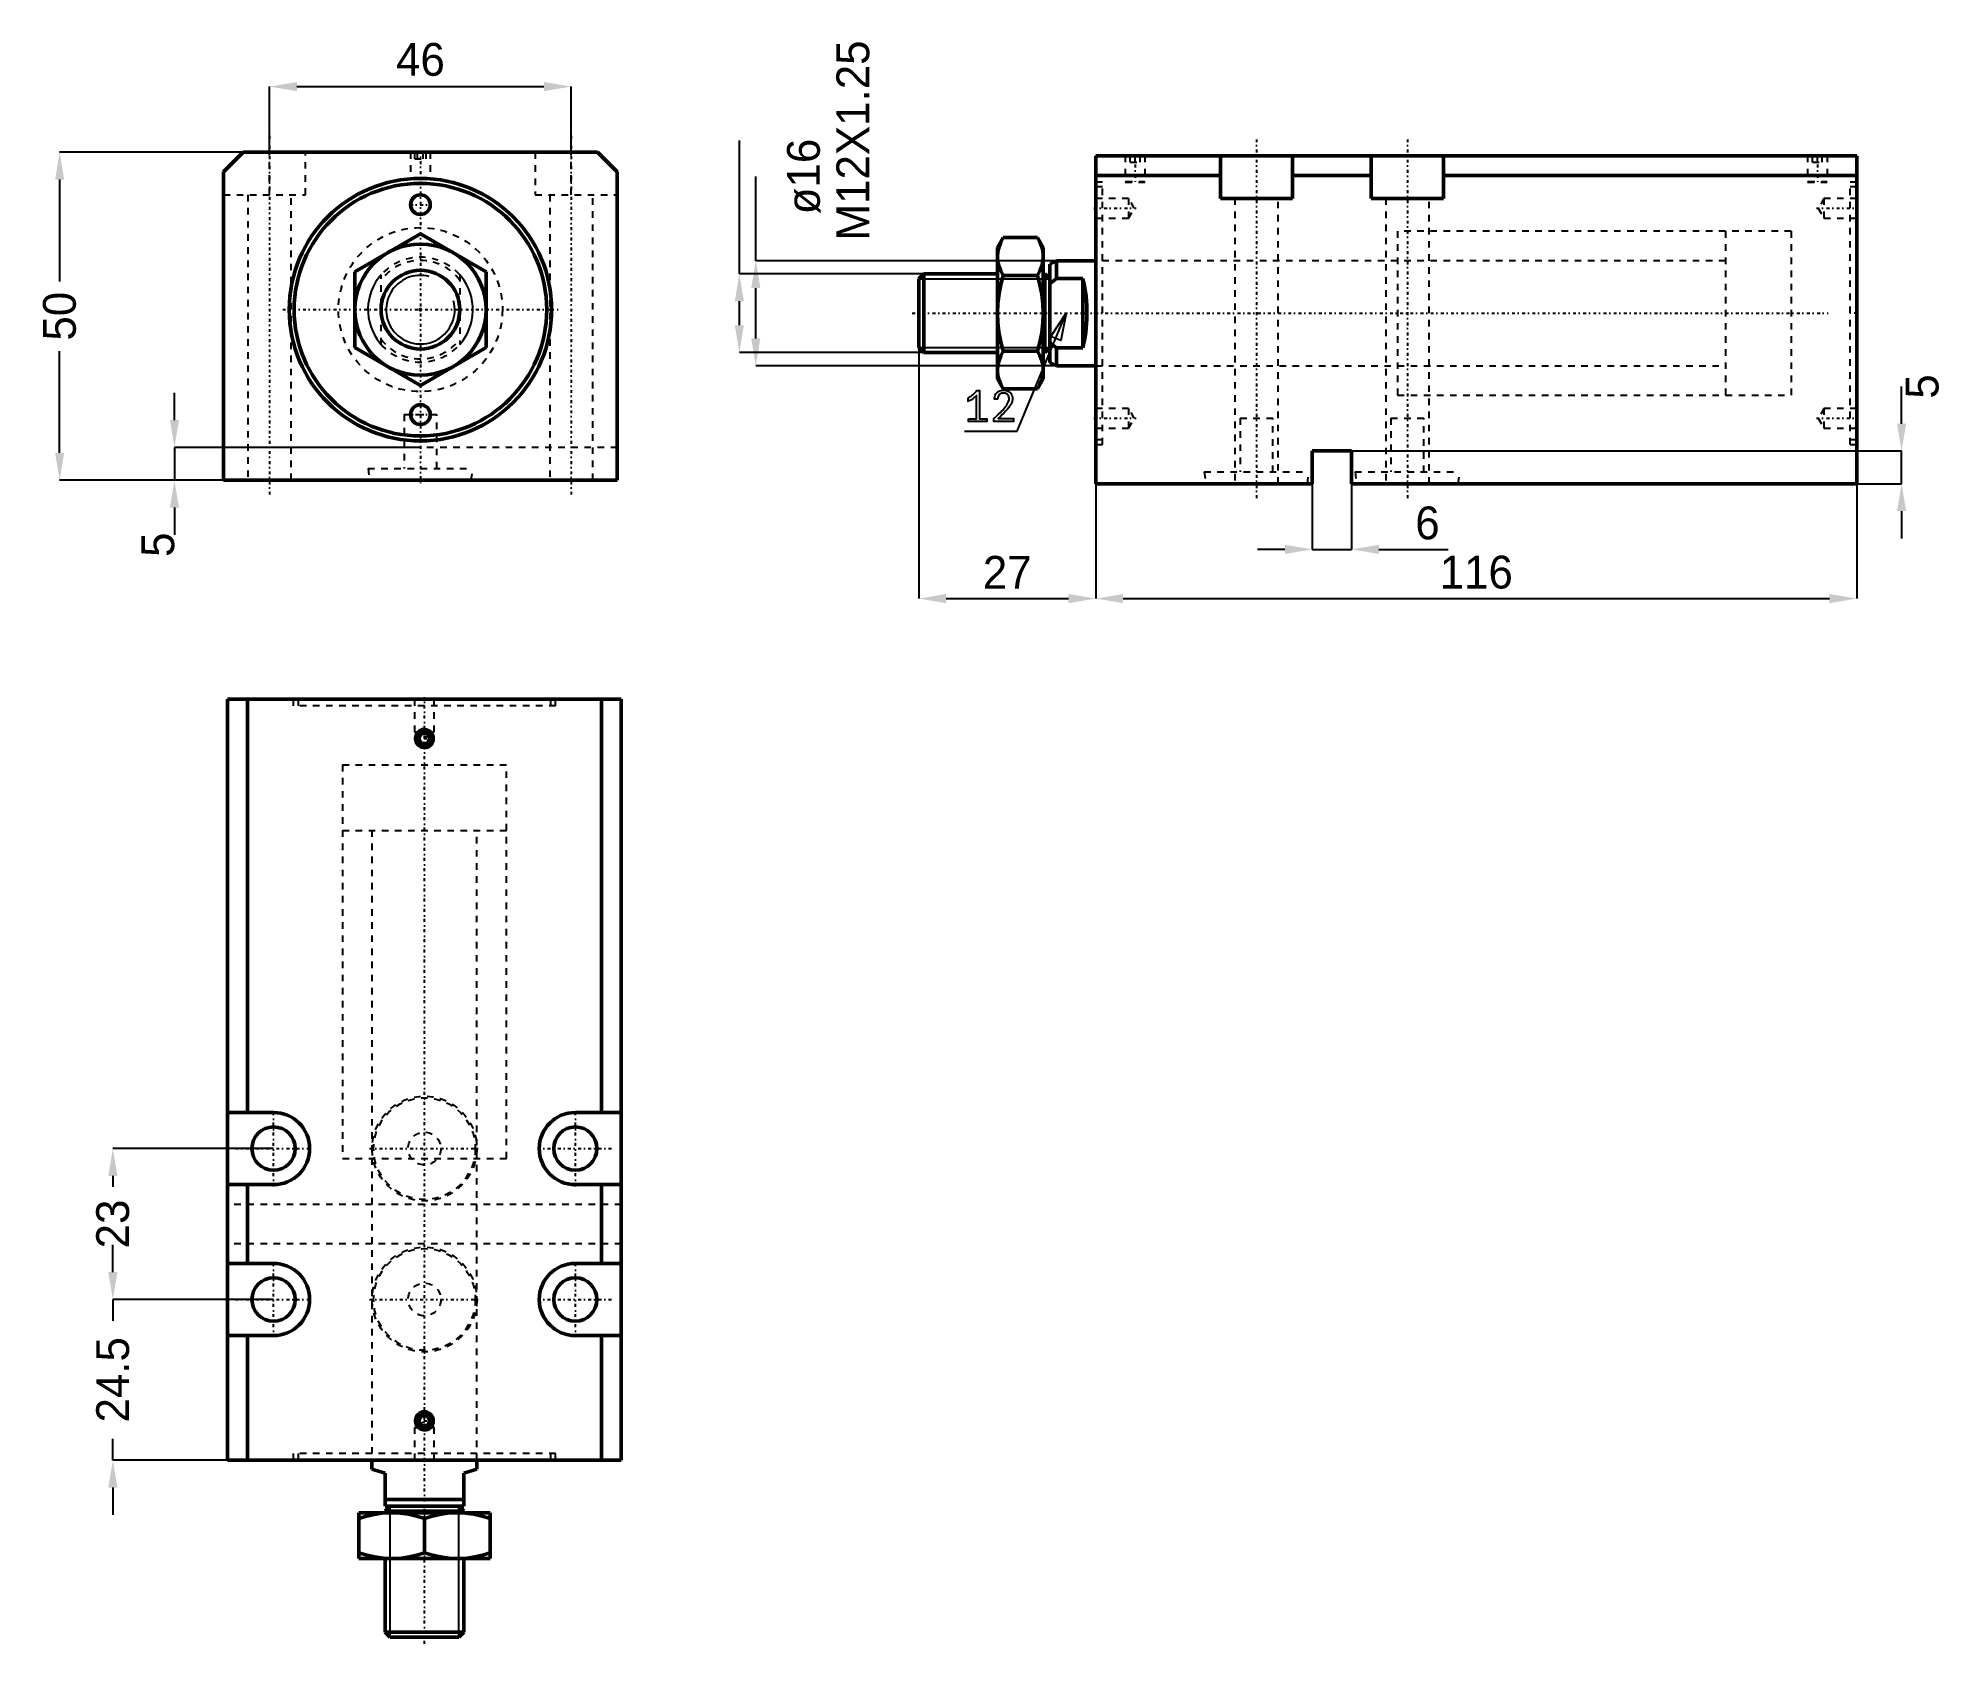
# Model space of a CAD drawing. Header units: millimetres. Extents: x -58 to 232, y -203 to 41.
import ezdxf

# ---------------------------------------------------------------- set-up
doc = ezdxf.new("R2010")
doc.units = ezdxf.units.MM
doc.linetypes.add('Center', pattern=[1.5, 0.45, -0.5, 0.05, -0.5])
doc.linetypes.add('Dashed', pattern=[2, 1, -1])
for name, color, linetype, lineweight in [('2d ConnectionPoints', 7, 'Continuous', 50), ('AM_0', 7, 'Continuous', 50), ('AM_5', 3, 'Continuous', 25), ('AM_7', 7, 'Center', 25), ('AM_9', 6, 'Dashed', 25)]:
    doc.layers.add(name, color=color, linetype=linetype, lineweight=lineweight)
doc.dimstyles.new('ISO-25', dxfattribs={"dimtxt": 2.5, "dimasz": 2.5, "dimexe": 1.25, "dimexo": 0.625, "dimtad": 1, "dimtxsty": 'Standard', "dimcen": 2.5, "dimadec": 0, "dimazin": 0, "dimtfac": 1, "dimtmove": 0, "dimatfit": 3, "dimfxl": 0, "dimarcsym": 0})

# ---------------------------------------------------------------- blocks, each defined once
blk = doc.blocks.new('1_JECX_MF_EXLA_25_50_0_rod__0_in_JECX_MF_160_EXLA_25_50_0__0')
at = {"layer": 'AM_0'}
for p, q in [((-10, 5.77), (0, 11.55)), ((0, 11.55), (10, 5.77)), ((-10, -5.77), (-10, 5.77)), ((10, 5.77), (10, -5.77)), ((0, -11.55), (-10, -5.77)), ((10, -5.77), (0, -11.55))]:
    blk.add_line(p, q, dxfattribs=at)
for radius in [10, 6]:
    blk.add_circle((0, 0), radius, dxfattribs=at)
at = {"layer": 'AM_5'}
blk.add_arc((0, 0), 5.23, 75, 15, dxfattribs=at)
at = {"layer": 'AM_9'}
for p, q in [((-6, -5.29), (-6, 5.29)), ((6, 5.29), (6, -5.29))]:
    blk.add_line(p, q, dxfattribs=at)
for points in [[(-6, 5.29), (-6.44, 4.75), (-6.83, 4.17), (-7.17, 3.56), (-7.45, 2.92), (-7.67, 2.26), (-7.84, 1.58), (-7.95, 0.89), (-8, 0.2), (-7.98, -0.5), (-7.91, -1.19), (-7.78, -1.88), (-7.58, -2.55), (-7.33, -3.2), (-7.02, -3.83), (-6.66, -4.43), (-6.25, -4.99), (-6, -5.29)], [(6, -5.29), (6.44, -4.75), (6.83, -4.17), (7.17, -3.56), (7.45, -2.92), (7.67, -2.26), (7.84, -1.58), (7.95, -0.89), (8, -0.2), (7.98, 0.5), (7.91, 1.19), (7.78, 1.88), (7.58, 2.55), (7.33, 3.2), (7.02, 3.83), (6.66, 4.43), (6.25, 4.99), (6, 5.29)]]:
    blk.add_lwpolyline(points, dxfattribs=at)
for radius, start, end in [(8, 41.4096, 138.5904), (7.5, 36.8699, 143.1301), (7.5, 216.8699, 323.1301), (8, 221.4096, 318.5904)]:
    blk.add_arc((0, 0), radius, start, end, dxfattribs=at)
blk = doc.blocks.new('2_JECX_MF_EXLA_25_50_0_body__0_in_JECX_MF_160_EXLA_25_50_0__0')
at = {"layer": 'AM_0'}
for p, q in [((-27, 24), (-30, 21)), ((27, 24), (-27, 24)), ((30, 21), (27, 24)), ((-30, 21), (-30, -26)), ((30, -26), (30, 21)), ((-30, -26), (30, -26))]:
    blk.add_line(p, q, dxfattribs=at)
for centre, radius in [((0, 0), 20), ((0, 0), 19.25), ((0, 16), 1.5), ((0, -16), 1.5)]:
    blk.add_circle(centre, radius, dxfattribs=at)
at = {"layer": 'AM_5', "linetype": 'Dashed'}
for p, q in [((-1.5, 24), (-1.5, 20)), ((1.5, 24), (1.5, 20))]:
    blk.add_line(p, q, dxfattribs=at)
at = {"layer": 'AM_7'}
for p, q in [((-23, 26.5), (-23, -28.5)), ((23, 26.5), (23, -28.5)), ((0, 24.2), (0, -26.5)), ((-1.58, 16), (1.57, 16)), ((-21, 0), (21, 0)), ((-1.58, -16), (1.57, -16))]:
    blk.add_line(p, q, dxfattribs=at)
at = {"layer": 'AM_9'}
for p, q in [((-23, 17.5), (-23, 24)), ((-17.5, 17.5), (-17.5, 24)), ((-1.5, 24), (-1.35, 23.85)), ((-1.2, 24), (-1.35, 23.85)), ((1.35, 23.85), (-1.35, 23.85)), ((-0.87, 23), (-0.87, 24)), ((-0.43, 23), (-0.43, 24)), ((0.43, 23), (0.43, 24)), ((0.87, 23), (0.87, 24)), ((1.35, 23.85), (1.2, 24)), ((1.35, 23.85), (1.5, 24)), ((17.5, 24), (17.5, 17.5)), ((23, 17.5), (23, 24)), ((-0.87, 23), (0.87, 23)), ((-30, 17.5), (-17.5, 17.5)), ((-26.3, 17.5), (-26.3, -26)), ((-19.7, -26), (-19.7, 17.5)), ((-1.4, 20.1), (-1.5, 20)), ((-1.5, 20), (1.5, 20)), ((-1.4, 20.1), (-1.4, 20)), ((-1.4, 20.1), (1.4, 20.1)), ((1.4, 20), (1.4, 20.1)), ((1.5, 20), (1.4, 20.1)), ((17.5, 17.5), (30, 17.5)), ((19.7, 17.5), (19.7, -26)), ((26.3, -26), (26.3, 17.5)), ((-2.5, -16), (2.5, -16)), ((-2.5, -16), (-2.5, -24.2)), ((2.5, -24.2), (2.5, -16)), ((30, -21), (-30, -21)), ((-7.98, -24.2), (7.98, -24.2)), ((-7.98, -24.2), (-7.75, -26)), ((7.75, -26), (7.98, -24.2))]:
    blk.add_line(p, q, dxfattribs=at)
blk.add_circle((0, 0), 12.5, dxfattribs=at)
blk = doc.blocks.new('*D3')
at = {"layer": 'AM_5', "color": 0, "lineweight": -2}
for p, q in [((-23, 24), (-23, 34)), ((-18.83, 34), (18.83, 34)), ((23, 24), (23, 34))]:
    blk.add_line(p, q, dxfattribs=at)
at = {"layer": 'AM_5', "color": 0}
for points in [[(-18.83, 34.69), (-18.83, 33.31), (-23, 34)], [(18.83, 33.31), (18.83, 34.69), (23, 34)]]:
    blk.add_solid(points, dxfattribs=at)
at = {"layer": 'Defpoints', "color": 0}
for p in [(23, 34), (-23, 24), (23, 24)]:
    blk.add_point(p, dxfattribs=at)
at = {"layer": 'AM_5', "color": 0, "insert": (0, 38.11), "char_height": 5, "attachment_point": 5}
blk.add_mtext('46', dxfattribs=at)
blk = doc.blocks.new('*D4')
at = {"layer": 'AM_5', "color": 0, "lineweight": -2}
for p, q in [((-27, 24), (-55, 24)), ((-55, 19.83), (-55, 4.31)), ((-55, -21.83), (-55, -6.31)), ((-30, -26), (-55, -26))]:
    blk.add_line(p, q, dxfattribs=at)
at = {"layer": 'AM_5', "color": 0}
for points in [[(-54.31, 19.83), (-55.69, 19.83), (-55, 24)], [(-55.69, -21.83), (-54.31, -21.83), (-55, -26)]]:
    blk.add_solid(points, dxfattribs=at)
at = {"layer": 'Defpoints', "color": 0}
for p in [(-27, 24), (-55, -26), (-30, -26)]:
    blk.add_point(p, dxfattribs=at)
at = {"layer": 'AM_5', "color": 0, "insert": (-55, -1), "char_height": 5, "attachment_point": 5, "rotation": 90}
blk.add_mtext('50', dxfattribs=at)
blk = doc.blocks.new('*D5')
at = {"layer": 'AM_5', "color": 0, "lineweight": -2}
for p, q in [((-37.5, -16.83), (-37.5, -12.67)), ((0, -21), (-37.5, -21)), ((-37.5, -21), (-37.5, -26)), ((-30, -26), (-37.5, -26)), ((-37.5, -30.17), (-37.5, -34.33))]:
    blk.add_line(p, q, dxfattribs=at)
at = {"layer": 'AM_5', "color": 0}
for points in [[(-38.19, -16.83), (-36.81, -16.83), (-37.5, -21)], [(-36.81, -30.17), (-38.19, -30.17), (-37.5, -26)]]:
    blk.add_solid(points, dxfattribs=at)
at = {"layer": 'Defpoints', "color": 0}
for p in [(0, -21), (-37.5, -26), (-30, -26)]:
    blk.add_point(p, dxfattribs=at)
at = {"layer": 'AM_5', "color": 0, "insert": (-40, -35.83), "char_height": 5, "attachment_point": 5, "rotation": 90}
blk.add_mtext('5', dxfattribs=at)
blk = doc.blocks.new('1_JECX_MF_EXLA_25_50_0_rod__0_in_JECX_MF_160_EXLA_25_50_0__4')
at = {"layer": 'AM_0'}
for p, q in [((-8, 0), (-8, -1.35)), ((8, -1.35), (8, 0)), ((-6, -2), (-8, -1.35)), ((-6, -7), (-6, -2)), ((8, -1.35), (6, -2)), ((6, -2), (6, -7)), ((10, -8), (-10, -8)), ((-10, -15), (-10, -8)), ((-6, -6), (6, -6)), ((-5.23, -7), (-6, -7.77)), ((-6, -7), (6, -7)), ((-6, -7.77), (6, -7.77)), ((-6, -7.77), (-6, -8)), ((6, -7.77), (5.23, -7)), ((6, -8), (6, -7.77)), ((10, -8), (10, -15)), ((0, -14.11), (0, -8.89)), ((10, -15), (-10, -15)), ((-6, -15), (-6, -26.23)), ((6, -26.23), (6, -15)), ((-6, -26.23), (-5.23, -27)), ((-6, -26.23), (6, -26.23)), ((-5.23, -27), (5.23, -27)), ((5.23, -27), (6, -26.23))]:
    blk.add_line(p, q, dxfattribs=at)
for points in [[(-5, -8), (-5.36, -8), (-6.52, -8.09), (-7.68, -8.27), (-8.85, -8.54), (-10, -8.89)], [(0, -8.89), (-1.22, -8.53), (-2.45, -8.25), (-3.72, -8.06), (-5, -8)], [(5, -8), (4.64, -8), (3.48, -8.09), (2.32, -8.27), (1.15, -8.54), (0, -8.89)], [(10, -8.89), (8.78, -8.53), (7.55, -8.25), (6.28, -8.06), (5, -8)], [(-10, -14.11), (-8.78, -14.47), (-7.55, -14.75), (-6.28, -14.94), (-5, -15)], [(-5, -15), (-4.64, -15), (-3.48, -14.91), (-2.32, -14.73), (-1.15, -14.46), (0, -14.11)], [(0, -14.11), (1.22, -14.47), (2.45, -14.75), (3.72, -14.94), (5, -15)], [(5, -15), (5.36, -15), (6.52, -14.91), (7.68, -14.73), (8.85, -14.46), (10, -14.11)]]:
    blk.add_lwpolyline(points, dxfattribs=at)
at = {"layer": 'AM_5'}
for p, q in [((-5.23, -27), (-5.23, -7)), ((5.23, -27), (5.23, -7))]:
    blk.add_line(p, q, dxfattribs=at)
at = {"layer": 'AM_7'}
blk.add_line((0, -28), (0, 116.29), dxfattribs=at)
at = {"layer": 'AM_9'}
for p, q in [((-12.5, 106), (12.5, 106)), ((-12.5, 106), (-12.5, 96)), ((12.5, 96), (12.5, 106)), ((-12.5, 96), (12.5, 96)), ((-8, 96), (-8, 0)), ((8, 0), (8, 96))]:
    blk.add_line(p, q, dxfattribs=at)
blk = doc.blocks.new('2_JECX_MF_EXLA_25_50_0_body__0_in_JECX_MF_160_EXLA_25_50_0__4')
at = {"layer": 'AM_0'}
for p, q in [((30, 116), (-30, 116)), ((-30, 116), (-30, 0)), ((-27, 116), (-27, 53)), ((27, 116), (27, 53)), ((30, 116), (30, 0)), ((-0.43, 110.75), (-0.87, 110)), ((0.43, 110.75), (-0.43, 110.75)), ((0.87, 110), (0.43, 110.75)), ((-0.87, 110), (-0.43, 109.25)), ((-0.43, 109.25), (0.43, 109.25)), ((0.43, 109.25), (0.87, 110)), ((-23, 53), (-30, 53)), ((30, 53), (23, 53)), ((-30, 42), (-23, 42)), ((-27, 42), (-27, 30)), ((23, 42), (30, 42)), ((27, 42), (27, 30)), ((-23, 30), (-30, 30)), ((30, 30), (23, 30)), ((-30, 19), (-23, 19)), ((-27, 19), (-27, 0)), ((23, 19), (30, 19)), ((27, 19), (27, 0)), ((-0.43, 6.75), (-0.87, 6)), ((-0.87, 6), (-0.43, 5.25)), ((0.43, 6.75), (-0.43, 6.75)), ((0.87, 6), (0.43, 6.75)), ((0.43, 5.25), (0.87, 6)), ((-0.43, 5.25), (0.43, 5.25)), ((30, 0), (-30, 0))]:
    blk.add_line(p, q, dxfattribs=at)
for centre, radius in [((0, 110), 1.35), ((0, 110), 1.2), ((-23, 47.5), 3.3), ((23, 47.5), 3.3), ((-23, 24.5), 3.3), ((23, 24.5), 3.3), ((0, 6), 1.35), ((0, 6), 1.2)]:
    blk.add_circle(centre, radius, dxfattribs=at)
for centre, start, end in [((-23, 47.5), 270, 90), ((23, 47.5), 90, 270), ((-23, 24.5), 270, 90), ((23, 24.5), 90, 270)]:
    blk.add_arc(centre, 5.5, start, end, dxfattribs=at)
at = {"layer": 'AM_5'}
for centre in [(0, 110), (0, 6)]:
    blk.add_arc(centre, 1.5, 75, 15, dxfattribs=at)
at = {"layer": 'AM_7'}
for p, q in [((-1.58, 110), (1.57, 110)), ((-23, 41.73), (-23, 53.27)), ((23, 41.73), (23, 53.27)), ((-28.78, 47.5), (-17.23, 47.5)), ((-8.38, 47.5), (8.38, 47.5)), ((17.23, 47.5), (28.77, 47.5)), ((-23, 18.73), (-23, 30.27)), ((23, 18.73), (23, 30.27)), ((-28.78, 24.5), (-17.23, 24.5)), ((-8.38, 24.5), (8.38, 24.5)), ((17.23, 24.5), (28.77, 24.5)), ((-1.58, 6), (1.57, 6))]:
    blk.add_line(p, q, dxfattribs=at)
at = {"layer": 'AM_9'}
for p, q in [((-20, 116), (-20, 115)), ((20, 115), (-20, 115)), ((-19.25, 116), (-19.25, 115)), ((-1.5, 116), (-1.5, 111)), ((1.5, 111), (1.5, 116)), ((19.25, 115), (19.25, 116)), ((20, 115), (20, 116)), ((-1.5, 111), (1.5, 111)), ((-1.5, 111), (0, 110.13)), ((0, 110.13), (1.5, 111)), ((-12.5, 106), (12.5, 106)), ((-12.5, 106), (-12.5, 46)), ((12.5, 46), (12.5, 106)), ((-12.5, 46), (12.5, 46)), ((-8, 46), (-8, 0)), ((8, 0), (8, 46)), ((30, 39), (-30, 39)), ((30, 33), (-30, 33)), ((0, 5.87), (-1.5, 5)), ((1.5, 5), (0, 5.87)), ((-1.5, 5), (-1.5, 0)), ((-1.5, 5), (1.5, 5)), ((1.5, 0), (1.5, 5)), ((20, 1), (-20, 1)), ((-20, 1), (-20, 0)), ((-19.25, 1), (-19.25, 0)), ((19.25, 0), (19.25, 1)), ((20, 0), (20, 1))]:
    blk.add_line(p, q, dxfattribs=at)
for centre, radius in [((0, 110), 1.4), ((0, 47.5), 7.98), ((0, 47.5), 7.75), ((0, 47.5), 2.5), ((0, 24.5), 7.98), ((0, 24.5), 7.75), ((0, 24.5), 2.5), ((0, 6), 1.4)]:
    blk.add_circle(centre, radius, dxfattribs=at)
blk = doc.blocks.new('*D11')
at = {"layer": 'AM_5', "color": 0, "lineweight": -2}
for p, q in [((-22.39, -127.87), (-46.89, -127.87)), ((-46.89, -132.04), (-46.89, -133.71)), ((-46.89, -146.71), (-46.89, -145.04)), ((-22.39, -150.87), (-46.89, -150.87))]:
    blk.add_line(p, q, dxfattribs=at)
at = {"layer": 'AM_5', "color": 0}
for points in [[(-47.58, -132.04), (-46.19, -132.04), (-46.89, -127.87)], [(-47.58, -146.71), (-46.19, -146.71), (-46.89, -150.87)]]:
    blk.add_solid(points, dxfattribs=at)
at = {"layer": 'Defpoints', "color": 0}
for p in [(-46.89, -127.87), (-22.39, -127.87), (-22.39, -150.87)]:
    blk.add_point(p, dxfattribs=at)
at = {"layer": 'AM_5', "color": 0, "insert": (-46.89, -139.37), "char_height": 5, "attachment_point": 5, "rotation": 90}
blk.add_mtext('23', dxfattribs=at)
blk = doc.blocks.new('*D12')
at = {"layer": 'AM_5', "color": 0, "lineweight": -2}
for p, q in [((-46.89, -146.71), (-46.89, -142.54)), ((-22.39, -150.87), (-46.89, -150.87)), ((-46.89, -150.87), (-46.89, -154.12)), ((-46.89, -175.37), (-46.89, -172.12)), ((-29.39, -175.37), (-46.89, -175.37)), ((-46.89, -179.54), (-46.89, -183.71))]:
    blk.add_line(p, q, dxfattribs=at)
at = {"layer": 'AM_5', "color": 0}
for points in [[(-47.58, -146.71), (-46.19, -146.71), (-46.89, -150.87)], [(-47.58, -179.54), (-46.19, -179.54), (-46.89, -175.37)]]:
    blk.add_solid(points, dxfattribs=at)
at = {"layer": 'Defpoints', "color": 0}
for p in [(-22.39, -150.87), (-46.89, -175.37), (-29.39, -175.37)]:
    blk.add_point(p, dxfattribs=at)
at = {"layer": 'AM_5', "color": 0, "insert": (-46.89, -163.12), "char_height": 5, "attachment_point": 5, "rotation": 90}
blk.add_mtext('24.5', dxfattribs=at)
blk = doc.blocks.new('1_JECX_MF_EXLA_25_50_0_rod__0_in_JECX_MF_160_EXLA_25_50_0__2')
at = {"layer": 'AM_0'}
for p, q in [((-14.11, 11.55), (-15, 10)), ((-15, 10), (-15, -10)), ((-14.11, 11.55), (-8.89, 11.55)), ((-8, 10), (-8.89, 11.55)), ((-8, 10), (-8, -10)), ((-26.23, 6), (-27, 5.23)), ((-15, 6), (-26.23, 6)), ((-26.23, 6), (-26.23, -6)), ((-7.77, 6), (-8, 6)), ((-7, 5.23), (-7.77, 6)), ((-7.77, 6), (-7.77, -6)), ((-6, 8), (-7, 7.5)), ((-7, 7.5), (-7, -7.5)), ((0, 8), (-6, 8)), ((-6, 8), (-6, 5.29)), ((-27, 5.23), (-27, -5.23)), ((-14.11, 5.77), (-8.89, 5.77)), ((-6, 5.29), (-7, 4.5)), ((-2, 5.29), (-6, 5.29)), ((-2, 5.29), (-2, -5.29)), ((-27, -5.23), (-26.23, -6)), ((-14.11, -5.77), (-8.89, -5.77)), ((-7.77, -6), (-7, -5.23)), ((-7, -4.5), (-6, -5.29)), ((-6, -5.29), (-2, -5.29)), ((-6, -5.29), (-6, -8)), ((-26.23, -6), (-15, -6)), ((-8, -6), (-7.77, -6)), ((-7, -7.5), (-6, -8)), ((-6, -8), (0, -8)), ((-15, -10), (-14.11, -11.55)), ((-14.11, -11.55), (-8.89, -11.55)), ((-8.89, -11.55), (-8, -10))]:
    blk.add_line(p, q, dxfattribs=at)
for points in [[(-14.11, 11.55), (-14.47, 10.84), (-14.75, 10.13), (-14.94, 9.4), (-15, 8.66)], [(-8, 8.66), (-8, 8.87), (-8.09, 9.54), (-8.27, 10.21), (-8.54, 10.88), (-8.89, 11.55)], [(-15, 8.66), (-15, 8.45), (-14.91, 7.78), (-14.73, 7.11), (-14.46, 6.44), (-14.11, 5.77)], [(-8.89, 5.77), (-8.53, 6.48), (-8.25, 7.19), (-8.06, 7.92), (-8, 8.66)], [(-14.11, 5.77), (-14.47, 4.39), (-14.75, 2.98), (-14.93, 1.53), (-15, 0.07), (-15, 0)], [(-8, 0), (-8.06, 1.45), (-8.24, 2.89), (-8.52, 4.34), (-8.89, 5.77)], [(-2, -5.29), (-1.86, -4.75), (-1.73, -4.17), (-1.62, -3.56), (-1.53, -2.92), (-1.46, -2.26), (-1.4, -1.58), (-1.37, -0.89), (-1.35, -0.2), (-1.36, 0.5), (-1.38, 1.19), (-1.42, 1.88), (-1.49, 2.55), (-1.57, 3.2), (-1.67, 3.83), (-1.78, 4.43), (-1.92, 4.99), (-2, 5.29)], [(-15, 0), (-14.94, -1.45), (-14.76, -2.89), (-14.48, -4.34), (-14.11, -5.77)], [(-8.89, -5.77), (-8.53, -4.39), (-8.25, -2.98), (-8.07, -1.53), (-8, -0.07), (-8, 0)], [(-14.11, -5.77), (-14.47, -6.48), (-14.75, -7.19), (-14.94, -7.92), (-15, -8.66)], [(-8, -8.66), (-8, -8.45), (-8.09, -7.78), (-8.27, -7.11), (-8.54, -6.44), (-8.89, -5.77)], [(-15, -8.66), (-15, -8.87), (-14.91, -9.54), (-14.73, -10.21), (-14.46, -10.88), (-14.11, -11.55)], [(-8.89, -11.55), (-8.53, -10.84), (-8.25, -10.13), (-8.06, -9.4), (-8, -8.66)]]:
    blk.add_lwpolyline(points, dxfattribs=at)
at = {"layer": 'AM_5'}
for p, q in [((-27, 5.23), (-7, 5.23)), ((-27, -5.23), (-7, -5.23))]:
    blk.add_line(p, q, dxfattribs=at)
at = {"layer": 'AM_7'}
blk.add_line((-28, 0), (111.65, 0), dxfattribs=at)
at = {"layer": 'AM_9'}
for p, q in [((106, 12.5), (96, 12.5)), ((96, 12.5), (96, -12.5)), ((106, 12.5), (106, -12.5)), ((96, 8), (0, 8)), ((0, -8), (96, -8)), ((96, -12.5), (106, -12.5))]:
    blk.add_line(p, q, dxfattribs=at)
blk = doc.blocks.new('2_JECX_MF_EXLA_25_50_0_body__0_in_JECX_MF_160_EXLA_25_50_0__2')
at = {"layer": 'AM_0'}
for p, q in [((116, 24), (0, 24)), ((0, -26), (0, 24)), ((19, 24), (19, 17.5)), ((30, 17.5), (30, 24)), ((42, 24), (42, 17.5)), ((53, 17.5), (53, 24)), ((116, -26), (116, 24)), ((19, 21), (0, 21)), ((42, 21), (30, 21)), ((116, 21), (53, 21)), ((19, 17.5), (30, 17.5)), ((42, 17.5), (53, 17.5)), ((33, -21), (33, -26)), ((39, -21), (33, -21)), ((39, -26), (39, -21)), ((33, -26), (0, -26)), ((116, -26), (39, -26))]:
    blk.add_line(p, q, dxfattribs=at)
at = {"layer": 'AM_5', "linetype": 'Dashed'}
for p, q in [((4.5, 24), (4.5, 20)), ((7.5, 24), (7.5, 20)), ((108.5, 24), (108.5, 20)), ((111.5, 24), (111.5, 20))]:
    blk.add_line(p, q, dxfattribs=at)
at = {"layer": 'AM_7'}
for p, q in [((24.5, 26.5), (24.5, -28.5)), ((47.5, 26.5), (47.5, -28.5)), ((6, 24.2), (6, 19.8)), ((110, 24.2), (110, 19.8)), ((-0.29, 16), (6.16, 16)), ((109.84, 16), (116.29, 16)), ((116.05, 0), (114.95, 0)), ((-0.29, -16), (6.16, -16)), ((109.84, -16), (116.29, -16))]:
    blk.add_line(p, q, dxfattribs=at)
at = {"layer": 'AM_9'}
for p, q in [((4.5, 24), (4.65, 23.85)), ((4.8, 24), (4.65, 23.85)), ((7.35, 23.85), (4.65, 23.85)), ((5.25, 23), (5.25, 24)), ((6, 23), (6, 24)), ((6.75, 23), (6.75, 24)), ((7.35, 23.85), (7.2, 24)), ((7.35, 23.85), (7.5, 24)), ((108.5, 24), (108.65, 23.85)), ((108.8, 24), (108.65, 23.85)), ((111.35, 23.85), (108.65, 23.85)), ((109.25, 23), (109.25, 24)), ((110, 23), (110, 24)), ((110.75, 23), (110.75, 24)), ((111.35, 23.85), (111.2, 24)), ((111.35, 23.85), (111.5, 24)), ((5.25, 23), (6.75, 23)), ((109.25, 23), (110.75, 23)), ((1, 20), (0, 20)), ((1, 19.25), (0, 19.25)), ((5, 17.5), (0, 17.5)), ((1, -20), (1, 20)), ((4.6, 20.1), (4.5, 20)), ((4.5, 20), (7.5, 20)), ((4.6, 20.1), (4.6, 20)), ((4.6, 20.1), (7.4, 20.1)), ((5.87, 16), (5, 17.5)), ((5, 17.5), (5, 14.5)), ((7.4, 20), (7.4, 20.1)), ((7.5, 20), (7.4, 20.1)), ((21.2, 17.5), (21.2, -26)), ((27.8, -26), (27.8, 17.5)), ((44.2, 17.5), (44.2, -26)), ((50.8, -26), (50.8, 17.5)), ((108.6, 20.1), (108.5, 20)), ((108.5, 20), (111.5, 20)), ((108.6, 20.1), (108.6, 20)), ((108.6, 20.1), (111.4, 20.1)), ((111, 17.5), (110.13, 16)), ((116, 17.5), (111, 17.5)), ((111, 17.5), (111, 14.5)), ((111.4, 20), (111.4, 20.1)), ((111.5, 20), (111.4, 20.1)), ((115, -20), (115, 20)), ((116, 20), (115, 20)), ((116, 19.25), (115, 19.25)), ((5, 14.5), (5.87, 16)), ((110.13, 16), (111, 14.5)), ((0, 14.5), (5, 14.5)), ((106, 12.5), (46, 12.5)), ((46, 12.5), (46, -12.5)), ((106, 12.5), (106, -12.5)), ((111, 14.5), (116, 14.5)), ((46, 8), (0, 8)), ((0, -8), (46, -8)), ((5, -14.5), (0, -14.5)), ((5.87, -16), (5, -14.5)), ((5, -14.5), (5, -17.5)), ((46, -12.5), (106, -12.5)), ((111, -14.5), (110.13, -16)), ((116, -14.5), (111, -14.5)), ((111, -14.5), (111, -17.5)), ((5, -17.5), (5.87, -16)), ((22, -16), (27, -16)), ((22, -16), (22, -24.2)), ((27, -24.2), (27, -16)), ((45, -16), (50, -16)), ((45, -16), (45, -24.2)), ((50, -24.2), (50, -16)), ((110.13, -16), (111, -17.5)), ((0, -17.5), (5, -17.5)), ((0, -19.25), (1, -19.25)), ((0, -20), (1, -20)), ((111, -17.5), (116, -17.5)), ((115, -19.25), (116, -19.25)), ((115, -20), (116, -20)), ((16.52, -24.2), (32.48, -24.2)), ((16.52, -24.2), (16.75, -26)), ((32.25, -26), (32.48, -24.2)), ((39.52, -24.2), (55.48, -24.2)), ((39.52, -24.2), (39.75, -26)), ((55.25, -26), (55.48, -24.2))]:
    blk.add_line(p, q, dxfattribs=at)
blk = doc.blocks.new('*D22')
at = {"layer": 'AM_5', "color": 0, "lineweight": -2}
for p, q in [((102.95, -26.54), (102.95, -44.04)), ((218.95, -26.54), (218.95, -44.04)), ((107.12, -44.04), (214.78, -44.04))]:
    blk.add_line(p, q, dxfattribs=at)
at = {"layer": 'AM_5', "color": 0}
for points in [[(107.12, -43.35), (107.12, -44.74), (102.95, -44.04)], [(214.78, -43.35), (214.78, -44.74), (218.95, -44.04)]]:
    blk.add_solid(points, dxfattribs=at)
at = {"layer": 'Defpoints', "color": 0}
for p in [(102.95, -26.54), (218.95, -26.54), (218.95, -44.04)]:
    blk.add_point(p, dxfattribs=at)
at = {"layer": 'AM_5', "color": 0, "insert": (160.95, -40.04), "char_height": 5, "attachment_point": 5}
blk.add_mtext('116', dxfattribs=at)
blk = doc.blocks.new('*D23')
at = {"layer": 'AM_5', "color": 0, "lineweight": -2}
for p, q in [((75.95, -0.54), (75.95, -44.04)), ((102.95, -26.54), (102.95, -44.04)), ((80.12, -44.04), (98.78, -44.04))]:
    blk.add_line(p, q, dxfattribs=at)
at = {"layer": 'AM_5', "color": 0}
for points in [[(80.12, -43.35), (80.12, -44.74), (75.95, -44.04)], [(98.78, -43.35), (98.78, -44.74), (102.95, -44.04)]]:
    blk.add_solid(points, dxfattribs=at)
at = {"layer": 'Defpoints', "color": 0}
for p in [(75.95, -0.54), (102.95, -26.54), (102.95, -44.04)]:
    blk.add_point(p, dxfattribs=at)
at = {"layer": 'AM_5', "color": 0, "insert": (89.45, -40.04), "char_height": 5, "attachment_point": 5}
blk.add_mtext('27', dxfattribs=at)
blk = doc.blocks.new('*D24')
at = {"layer": 'AM_5', "color": 0, "lineweight": -2}
for p, q in [((51.12, 7.46), (51.12, 20.29)), ((96.95, 7.46), (51.12, 7.46)), ((51.12, -4.38), (51.12, 3.29)), ((96.95, -8.54), (51.12, -8.54))]:
    blk.add_line(p, q, dxfattribs=at)
at = {"layer": 'AM_5', "color": 0}
for points in [[(50.42, 3.29), (51.81, 3.29), (51.12, 7.46)], [(50.42, -4.38), (51.81, -4.38), (51.12, -8.54)]]:
    blk.add_solid(points, dxfattribs=at)
at = {"layer": 'Defpoints', "color": 0}
for p in [(51.12, 7.46), (96.95, 7.46), (96.95, -8.54)]:
    blk.add_point(p, dxfattribs=at)
at = {"layer": 'AM_5', "color": 0, "insert": (58.45, 20.29), "char_height": 5, "attachment_point": 5, "rotation": 90}
blk.add_mtext('ø16', dxfattribs=at)
blk = doc.blocks.new('*D25')
at = {"layer": 'AM_5', "color": 0, "lineweight": -2}
for p, q in [((48.62, 5.46), (48.62, 25.79)), ((76.72, 5.46), (48.62, 5.46)), ((48.62, -2.38), (48.62, 1.29)), ((76.95, -6.54), (48.62, -6.54))]:
    blk.add_line(p, q, dxfattribs=at)
at = {"layer": 'AM_5', "color": 0}
for points in [[(47.92, 1.29), (49.31, 1.29), (48.62, 5.46)], [(47.92, -2.38), (49.31, -2.38), (48.62, -6.54)]]:
    blk.add_solid(points, dxfattribs=at)
at = {"layer": 'Defpoints', "color": 0}
for p in [(48.62, 5.46), (76.72, 5.46), (76.95, -6.54)]:
    blk.add_point(p, dxfattribs=at)
at = {"layer": 'AM_5', "color": 0, "insert": (65.95, 25.79), "char_height": 5, "attachment_point": 5, "rotation": 90}
blk.add_mtext('M12X1.25', dxfattribs=at)
blk = doc.blocks.new('*D26')
at = {"layer": 'AM_5', "color": 0, "lineweight": -2}
for p, q in [((135.95, -21.54), (135.95, -36.54)), ((141.95, -26.54), (141.95, -36.54)), ((131.78, -36.54), (127.62, -36.54)), ((135.95, -36.54), (141.95, -36.54)), ((146.12, -36.54), (156.67, -36.54))]:
    blk.add_line(p, q, dxfattribs=at)
at = {"layer": 'AM_5', "color": 0}
for points in [[(131.78, -35.85), (131.78, -37.24), (135.95, -36.54)], [(146.12, -35.85), (146.12, -37.24), (141.95, -36.54)]]:
    blk.add_solid(points, dxfattribs=at)
at = {"layer": 'Defpoints', "color": 0}
for p in [(135.95, -21.54), (141.95, -26.54), (141.95, -36.54)]:
    blk.add_point(p, dxfattribs=at)
at = {"layer": 'AM_5', "color": 0, "insert": (153.51, -32.54), "char_height": 5, "attachment_point": 5}
blk.add_mtext('6', dxfattribs=at)
blk = doc.blocks.new('*D27')
at = {"layer": 'AM_5', "color": 0, "lineweight": -2}
for p, q in [((225.78, -17.38), (225.78, -11.71)), ((135.95, -21.54), (225.78, -21.54)), ((225.78, -26.54), (225.78, -21.54)), ((141.95, -26.54), (225.78, -26.54)), ((225.78, -30.71), (225.78, -34.88))]:
    blk.add_line(p, q, dxfattribs=at)
at = {"layer": 'AM_5', "color": 0}
for points in [[(225.09, -17.38), (226.48, -17.38), (225.78, -21.54)], [(225.09, -30.71), (226.48, -30.71), (225.78, -26.54)]]:
    blk.add_solid(points, dxfattribs=at)
at = {"layer": 'Defpoints', "color": 0}
for p in [(135.95, -21.54), (141.95, -26.54), (225.78, -26.54)]:
    blk.add_point(p, dxfattribs=at)
at = {"layer": 'AM_5', "color": 0, "insert": (228.95, -11.71), "char_height": 5, "attachment_point": 5, "rotation": 90}
blk.add_mtext('5', dxfattribs=at)

msp = doc.modelspace()

# ---------------------------------------------------------------- linework, layer by layer
at = {"layer": '2d ConnectionPoints'}
for p in [(0, 0), (102.951, -0.543), (0.613, -175.375)]:
    msp.add_point(p, dxfattribs=at)
at = {"layer": 'AM_5'}
for p, q in [((90.951, -18.543), (98.451, -0.543)), ((82.951, -18.543), (90.951, -18.543))]:
    msp.add_line(p, q, dxfattribs=at)
for points in [[(98.451, -0.543), (97.618, -4.709), (96.079, -4.068), (98.451, -0.543)], [(83.559, -16.627), (84.755, -16.627), (84.755, -13.11), (84.755, -13.11), (84.691, -13.175), (84.582, -13.276), (84.582, -13.276), (84.459, -13.382), (84.368, -13.455), (84.368, -13.455), (84.274, -13.527), (84.133, -13.63), (84.133, -13.63), (83.99, -13.726), (83.894, -13.786), (83.894, -13.786), (83.8, -13.84), (83.67, -13.906), (83.67, -13.906), (83.553, -13.954), (83.481, -13.975), (83.481, -13.481), (83.481, -13.481), (83.57, -13.438), (83.71, -13.358), (83.71, -13.358), (83.857, -13.258), (83.96, -13.18), (83.96, -13.18), (84.064, -13.096), (84.214, -12.967), (84.214, -12.967), (84.359, -12.832), (84.453, -12.74), (84.453, -12.74), (84.541, -12.648), (84.66, -12.52), (84.66, -12.52), (84.762, -12.403), (84.82, -12.33), (85.236, -12.33), (85.236, -16.627), (86.321, -16.627), (86.321, -17.043), (83.559, -17.043), (83.559, -16.627)], [(87.598, -16.432), (87.598, -16.432), (87.812, -16.236), (88.117, -15.95), (88.117, -15.95), (88.403, -15.673), (88.583, -15.494), (88.583, -15.494), (88.755, -15.313), (89.002, -15.029), (89.002, -15.029), (89.235, -14.729), (89.382, -14.521), (89.382, -14.521), (89.512, -14.313), (89.653, -14.017), (89.653, -14.017), (89.729, -13.74), (89.743, -13.565), (89.743, -13.565), (89.739, -13.467), (89.715, -13.329), (89.715, -13.329), (89.672, -13.2), (89.632, -13.12), (89.632, -13.12), (89.585, -13.045), (89.501, -12.947), (89.501, -12.947), (89.403, -12.864), (89.329, -12.818), (89.329, -12.818), (89.249, -12.779), (89.123, -12.737), (89.123, -12.737), (88.989, -12.715), (88.895, -12.71), (88.895, -12.71), (88.79, -12.715), (88.643, -12.738), (88.643, -12.738), (88.506, -12.781), (88.42, -12.821), (88.42, -12.821), (88.341, -12.869), (88.235, -12.956), (88.235, -12.956), (88.146, -13.061), (88.095, -13.141), (88.095, -13.141), (88.053, -13.228), (88.007, -13.37), (88.007, -13.37), (87.983, -13.525), (87.978, -13.637), (87.491, -13.637), (87.491, -13.637), (87.498, -13.47), (87.538, -13.238), (87.538, -13.238), (87.611, -13.027), (87.679, -12.899), (87.679, -12.899), (87.76, -12.781), (87.901, -12.628), (87.901, -12.628), (88.065, -12.501), (88.188, -12.431), (88.188, -12.431), (88.319, -12.374), (88.525, -12.311), (88.525, -12.311), (88.743, -12.278), (88.895, -12.272), (88.895, -12.272), (89.037, -12.278), (89.243, -12.309), (89.243, -12.309), (89.441, -12.367), (89.567, -12.421), (89.567, -12.421), (89.687, -12.487), (89.848, -12.606), (89.848, -12.606), (89.987, -12.75), (90.066, -12.86), (90.066, -12.86), (90.134, -12.98), (90.206, -13.175), (90.206, -13.175), (90.246, -13.389), (90.253, -13.542), (90.253, -13.542), (90.242, -13.716), (90.184, -13.982), (90.184, -13.982), (90.076, -14.256), (89.977, -14.443), (89.977, -14.443), (89.863, -14.628), (89.678, -14.897), (89.678, -14.897), (89.476, -15.154), (89.332, -15.319), (89.332, -15.319), (89.177, -15.486), (88.917, -15.757), (88.917, -15.757), (88.624, -16.052), (88.41, -16.263), (88.066, -16.601), (90.393, -16.604), (90.393, -17.043), (87.426, -17.043), (87.426, -16.588), (87.598, -16.432)]]:
    msp.add_lwpolyline(points, dxfattribs=at)

# ---------------------------------------------------------------- block references
for name, p in [('2_JECX_MF_EXLA_25_50_0_body__0_in_JECX_MF_160_EXLA_25_50_0__0', (0, 0)), ('2_JECX_MF_EXLA_25_50_0_body__0_in_JECX_MF_160_EXLA_25_50_0__2', (102.951, -0.543)), ('1_JECX_MF_EXLA_25_50_0_rod__0_in_JECX_MF_160_EXLA_25_50_0__2', (102.951, -0.543)), ('1_JECX_MF_EXLA_25_50_0_rod__0_in_JECX_MF_160_EXLA_25_50_0__0', (0, 0)), ('2_JECX_MF_EXLA_25_50_0_body__0_in_JECX_MF_160_EXLA_25_50_0__4', (0.613, -175.375)), ('1_JECX_MF_EXLA_25_50_0_rod__0_in_JECX_MF_160_EXLA_25_50_0__4', (0.613, -175.375))]:
    msp.add_blockref(name, p)

# ---------------------------------------------------------------- dimensions: what is measured, and where the dimension line sits
for base, p1, p2, text, picture, middle in [((23, 34), (-23, 24), (23, 24), '46', '*D3', (0, 34)), ((102.951, -44.043), (75.951, -0.543), (102.951, -26.543), '27', '*D23', (89.451, -44.043)), ((141.951, -36.543), (135.951, -21.543), (141.951, -26.543), '6', '*D26', (153.507, -36.543)), ((218.951, -44.043), (102.951, -26.543), (218.951, -26.543), '116', '*D22', (160.951, -44.043))]:
    dim = msp.add_linear_dim(base=base, p1=p1, p2=p2, text=text, dimstyle='ISO-25', override={"dimtxt": 5, "dimasz": 4.166667, "dimexe": 0, "dimexo": 0, "dimgap": 1.5}, dxfattribs=at)
    dim.commit()
    dim.dimension.update_dxf_attribs({"geometry": picture, "text_midpoint": middle, "dimtype": 160})
for base, p1, p2, text, picture, middle in [((48.618, 5.457), (76.951, -6.543), (76.718, 5.457), 'M12X1.25', '*D25', (65.951, 25.791)), ((-55, -26), (-27, 24), (-30, -26), '50', '*D4', (-55, -1)), ((51.118, 7.457), (96.951, -8.543), (96.951, 7.457), 'ø16', '*D24', (58.451, 20.291)), ((225.785, -26.543), (135.951, -21.543), (141.951, -26.543), '5', '*D27', (228.951, -11.709)), ((-37.5, -26), (0, -21), (-30, -26), '5', '*D5', (-40, -35.833)), ((-46.887, -127.875), (-22.387, -150.875), (-22.387, -127.875), '23', '*D11', (-46.887, -139.375)), ((-46.887, -175.375), (-22.387, -150.875), (-29.387, -175.375), '24.5', '*D12', (-46.887, -163.125))]:
    dim = msp.add_linear_dim(base=base, p1=p1, p2=p2, angle=90, text=text, dimstyle='ISO-25', override={"dimtxt": 5, "dimasz": 4.166667, "dimexe": 0, "dimexo": 0, "dimgap": 1.5}, dxfattribs=at)
    dim.commit()
    dim.dimension.update_dxf_attribs({"geometry": picture, "text_midpoint": middle, "dimtype": 160, "text_rotation": 90})

doc.saveas('drawing.dxf')
